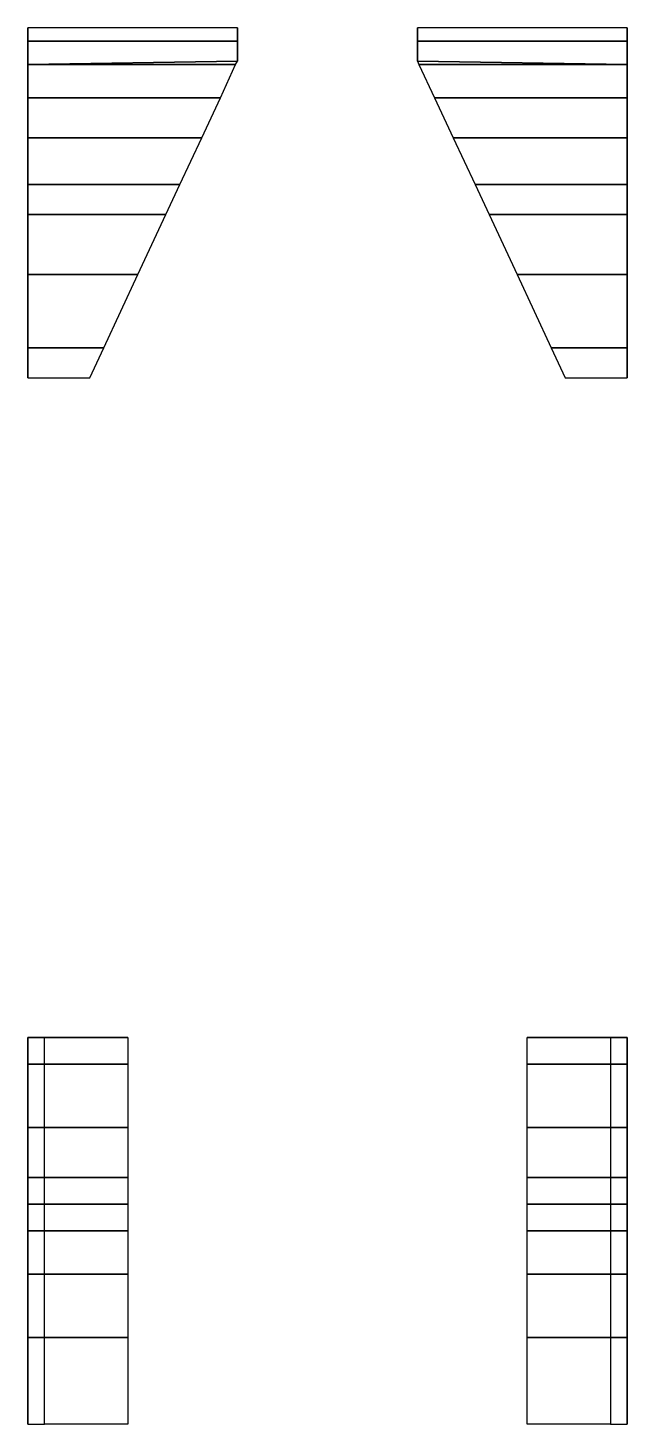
# Model space of a CAD drawing. Extents: x -0.9 to 0.9, y -2.22 to 1.97.
import ezdxf

# ---------------------------------------------------------------- set-up
doc = ezdxf.new("R2010")
doc.units = 0
doc.layers.add('FENDERS', color=6, linetype='CONTINUOUS')

msp = doc.modelspace()

# ---------------------------------------------------------------- linework, layer by layer
at = {"layer": 'FENDERS'}
for points in [[(-0.9, 1.97, 0.64), (-0.9, 1.93, 0.71), (-0.27, 1.93, 0.71), (-0.27, 1.97, 0.64)], [(-0.9, 1.95, 0.64), (-0.9, 1.91, 0.71), (-0.9, 1.93, 0.71), (-0.9, 1.97, 0.64)], [(-0.27, 1.91, 0.71), (-0.27, 1.95, 0.64), (-0.27, 1.97, 0.64), (-0.27, 1.93, 0.71)], [(0.9, 1.93, 0.71), (0.9, 1.97, 0.64), (0.27, 1.97, 0.64), (0.27, 1.93, 0.71)], [(0.27, 1.95, 0.64), (0.27, 1.91, 0.71), (0.27, 1.93, 0.71), (0.27, 1.97, 0.64)], [(0.9, 1.91, 0.71), (0.9, 1.95, 0.64), (0.9, 1.97, 0.64), (0.9, 1.93, 0.71)], [(-0.9, 1.93, 0.71), (-0.9, 1.86, 0.8), (-0.27, 1.87, 0.7871), (-0.27, 1.93, 0.71)], [(-0.9, 1.91, 0.71), (-0.9, 1.84, 0.8), (-0.9, 1.86, 0.8), (-0.9, 1.93, 0.71)], [(-0.27, 1.87, 0.7614), (-0.27, 1.91, 0.71), (-0.27, 1.93, 0.71), (-0.27, 1.87, 0.7871)], [(0.9, 1.86, 0.8), (0.9, 1.93, 0.71), (0.27, 1.93, 0.71), (0.27, 1.87, 0.7871)], [(0.27, 1.91, 0.71), (0.27, 1.87, 0.7614), (0.27, 1.87, 0.7871), (0.27, 1.93, 0.71)], [(0.9, 1.84, 0.8), (0.9, 1.91, 0.71), (0.9, 1.93, 0.71), (0.9, 1.86, 0.8)], [(-0.9, 1.86, 0.8), (-0.9, 1.86, 0.8), (-0.2761, 1.86, 0.8), (-0.27, 1.87, 0.7871)], [(-0.9, 1.86, 0.8), (-0.9, 1.76, 0.87), (-0.3215, 1.76, 0.87), (-0.2761, 1.86, 0.8)], [(-0.9, 1.84, 0.8), (-0.9, 1.76, 0.85), (-0.9, 1.76, 0.87), (-0.9, 1.86, 0.8)], [(0.9, 1.86, 0.8), (0.9, 1.86, 0.8), (0.27, 1.87, 0.7871), (0.2747, 1.86, 0.8)], [(0.9, 1.76, 0.87), (0.9, 1.86, 0.8), (0.2747, 1.86, 0.8), (0.3215, 1.76, 0.87)], [(0.9, 1.76, 0.85), (0.9, 1.84, 0.8), (0.9, 1.86, 0.8), (0.9, 1.76, 0.87)], [(-0.9, 1.76, 0.85), (-0.9, 1.64, 0.88), (-0.9, 1.64, 0.9), (-0.9, 1.76, 0.87)], [(-0.9, 1.76, 0.87), (-0.9, 1.64, 0.9), (-0.3776, 1.64, 0.9), (-0.3215, 1.76, 0.87)], [(0.9, 1.64, 0.9), (0.9, 1.76, 0.87), (0.3215, 1.76, 0.87), (0.3776, 1.64, 0.9)], [(0.9, 1.64, 0.88), (0.9, 1.76, 0.85), (0.9, 1.76, 0.87), (0.9, 1.64, 0.9)], [(-0.9, 1.64, 0.88), (-0.9, 1.5, 0.88), (-0.9, 1.5, 0.9), (-0.9, 1.64, 0.9)], [(-0.9, 1.64, 0.9), (-0.9, 1.5, 0.9), (-0.4431, 1.5, 0.9), (-0.3776, 1.64, 0.9)], [(0.9, 1.5, 0.9), (0.9, 1.64, 0.9), (0.3776, 1.64, 0.9), (0.4431, 1.5, 0.9)], [(0.9, 1.5, 0.88), (0.9, 1.64, 0.88), (0.9, 1.64, 0.9), (0.9, 1.5, 0.9)], [(-0.9, 1.5, 0.88), (-0.9, 1.41, 0.86), (-0.9, 1.41, 0.88), (-0.9, 1.5, 0.9)], [(-0.9, 1.5, 0.9), (-0.9, 1.41, 0.88), (-0.4852, 1.41, 0.88), (-0.4431, 1.5, 0.9)], [(0.9, 1.41, 0.88), (0.9, 1.5, 0.9), (0.4431, 1.5, 0.9), (0.4852, 1.41, 0.88)], [(0.9, 1.41, 0.86), (0.9, 1.5, 0.88), (0.9, 1.5, 0.9), (0.9, 1.41, 0.88)], [(-0.9, 1.41, 0.86), (-0.9, 1.24, 0.77), (-0.9, 1.23, 0.79), (-0.9, 1.41, 0.88)], [(-0.9, 1.41, 0.88), (-0.9, 1.23, 0.79), (-0.5694, 1.23, 0.79), (-0.4852, 1.41, 0.88)], [(0.9, 1.23, 0.79), (0.9, 1.41, 0.88), (0.4852, 1.41, 0.88), (0.5694, 1.23, 0.79)], [(0.9, 1.24, 0.77), (0.9, 1.41, 0.86), (0.9, 1.41, 0.88), (0.9, 1.23, 0.79)], [(-0.9, 1.24, 0.77), (-0.9, 1.03, 0.57), (-0.9, 1.01, 0.57), (-0.9, 1.23, 0.79)], [(-0.9, 1.23, 0.79), (-0.9, 1.01, 0.57), (-0.6723, 1.01, 0.57), (-0.5694, 1.23, 0.79)], [(0.9, 1.01, 0.57), (0.9, 1.23, 0.79), (0.5694, 1.23, 0.79), (0.6723, 1.01, 0.57)], [(0.9, 1.03, 0.57), (0.9, 1.24, 0.77), (0.9, 1.23, 0.79), (0.9, 1.01, 0.57)], [(-0.9, 1.03, 0.57), (-0.9, 0.94, 0.43), (-0.9, 0.92, 0.43), (-0.9, 1.01, 0.57)], [(-0.9, 1.01, 0.57), (-0.9, 0.92, 0.43), (-0.7144, 0.92, 0.43), (-0.6723, 1.01, 0.57)], [(0.9, 0.92, 0.43), (0.9, 1.01, 0.57), (0.6723, 1.01, 0.57), (0.7144, 0.92, 0.43)], [(0.9, 0.94, 0.43), (0.9, 1.03, 0.57), (0.9, 1.01, 0.57), (0.9, 0.92, 0.43)], [(-0.9, -1.06, 0.63), (-0.9, -1.14, 0.84), (-0.85, -1.14, 0.84), (-0.85, -1.06, 0.63)], [(-0.9, -1.1, 0.6), (-0.9, -1.24, 0.79), (-0.9, -1.14, 0.84), (-0.9, -1.06, 0.63)], [(-0.9, -1.08, 0.43), (-0.9, -1.1, 0.6), (-0.9, -1.06, 0.63), (-0.9, -1.06, 0.43)], [(-0.9, -1.06, 0.43), (-0.9, -1.06, 0.63), (-0.85, -1.06, 0.63), (-0.85, -1.06, 0.43)], [(-0.85, -1.14, 0.84), (-0.85, -1.06, 0.63), (-0.6, -1.06, 0.63), (-0.6, -1.14, 0.84)], [(-0.85, -1.06, 0.63), (-0.85, -1.06, 0.43), (-0.6, -1.06, 0.43), (-0.6, -1.06, 0.63)], [(0.6, -1.14, 0.84), (0.6, -1.06, 0.63), (0.85, -1.06, 0.63), (0.85, -1.14, 0.84)], [(0.6, -1.06, 0.63), (0.6, -1.06, 0.43), (0.85, -1.06, 0.43), (0.85, -1.06, 0.63)], [(0.9, -1.14, 0.84), (0.9, -1.06, 0.63), (0.85, -1.06, 0.63), (0.85, -1.14, 0.84)], [(0.9, -1.06, 0.63), (0.9, -1.06, 0.43), (0.85, -1.06, 0.43), (0.85, -1.06, 0.63)], [(0.9, -1.24, 0.79), (0.9, -1.1, 0.6), (0.9, -1.06, 0.63), (0.9, -1.14, 0.84)], [(0.9, -1.1, 0.6), (0.9, -1.08, 0.43), (0.9, -1.06, 0.43), (0.9, -1.06, 0.63)], [(-0.9, -1.24, 0.79), (-0.9, -1.37, 0.92), (-0.9, -1.33, 1.03), (-0.9, -1.14, 0.84)], [(-0.9, -1.14, 0.84), (-0.9, -1.33, 1.03), (-0.85, -1.33, 1.03), (-0.85, -1.14, 0.84)], [(-0.85, -1.33, 1.03), (-0.85, -1.14, 0.84), (-0.6, -1.14, 0.84), (-0.6, -1.33, 1.03)], [(0.6, -1.33, 1.03), (0.6, -1.14, 0.84), (0.85, -1.14, 0.84), (0.85, -1.33, 1.03)], [(0.9, -1.33, 1.03), (0.9, -1.14, 0.84), (0.85, -1.14, 0.84), (0.85, -1.33, 1.03)], [(0.9, -1.37, 0.92), (0.9, -1.24, 0.79), (0.9, -1.14, 0.84), (0.9, -1.33, 1.03)], [(-0.9, -1.37, 0.92), (-0.9, -1.48, 0.97), (-0.9, -1.48, 1.09), (-0.9, -1.33, 1.03)], [(-0.9, -1.33, 1.03), (-0.9, -1.48, 1.09), (-0.85, -1.48, 1.09), (-0.85, -1.33, 1.03)], [(-0.85, -1.48, 1.09), (-0.85, -1.33, 1.03), (-0.6, -1.33, 1.03), (-0.6, -1.48, 1.09)], [(0.6, -1.48, 1.09), (0.6, -1.33, 1.03), (0.85, -1.33, 1.03), (0.85, -1.48, 1.09)], [(0.9, -1.48, 1.09), (0.9, -1.33, 1.03), (0.85, -1.33, 1.03), (0.85, -1.48, 1.09)], [(0.9, -1.48, 0.97), (0.9, -1.37, 0.92), (0.9, -1.33, 1.03), (0.9, -1.48, 1.09)], [(-0.9, -1.48, 1.09), (-0.9, -1.56, 1.1), (-0.85, -1.56, 1.1), (-0.85, -1.48, 1.09)], [(-0.9, -1.48, 0.97), (-0.9, -1.56, 0.98), (-0.9, -1.56, 1.1), (-0.9, -1.48, 1.09)], [(-0.85, -1.56, 1.1), (-0.85, -1.48, 1.09), (-0.6, -1.48, 1.09), (-0.6, -1.56, 1.1)], [(0.6, -1.56, 1.1), (0.6, -1.48, 1.09), (0.85, -1.48, 1.09), (0.85, -1.56, 1.1)], [(0.9, -1.56, 1.1), (0.9, -1.48, 1.09), (0.85, -1.48, 1.09), (0.85, -1.56, 1.1)], [(0.9, -1.56, 0.98), (0.9, -1.48, 0.97), (0.9, -1.48, 1.09), (0.9, -1.56, 1.1)], [(-0.9, -1.56, 1.1), (-0.9, -1.64, 1.1), (-0.85, -1.64, 1.1), (-0.85, -1.56, 1.1)], [(-0.9, -1.56, 0.98), (-0.9, -1.64, 0.98), (-0.9, -1.64, 1.1), (-0.9, -1.56, 1.1)], [(-0.85, -1.64, 1.1), (-0.85, -1.56, 1.1), (-0.6, -1.56, 1.1), (-0.6, -1.64, 1.1)], [(0.6, -1.64, 1.1), (0.6, -1.56, 1.1), (0.85, -1.56, 1.1), (0.85, -1.64, 1.1)], [(0.9, -1.64, 1.1), (0.9, -1.56, 1.1), (0.85, -1.56, 1.1), (0.85, -1.64, 1.1)], [(0.9, -1.64, 0.98), (0.9, -1.56, 0.98), (0.9, -1.56, 1.1), (0.9, -1.64, 1.1)], [(-0.9, -1.64, 0.98), (-0.9, -1.77, 0.93), (-0.9, -1.77, 1.07), (-0.9, -1.64, 1.1)], [(-0.9, -1.64, 1.1), (-0.9, -1.77, 1.07), (-0.85, -1.77, 1.07), (-0.85, -1.64, 1.1)], [(-0.85, -1.77, 1.07), (-0.85, -1.64, 1.1), (-0.6, -1.64, 1.1), (-0.6, -1.77, 1.07)], [(0.6, -1.77, 1.07), (0.6, -1.64, 1.1), (0.85, -1.64, 1.1), (0.85, -1.77, 1.07)], [(0.9, -1.77, 1.07), (0.9, -1.64, 1.1), (0.85, -1.64, 1.1), (0.85, -1.77, 1.07)], [(0.9, -1.77, 0.93), (0.9, -1.64, 0.98), (0.9, -1.64, 1.1), (0.9, -1.77, 1.07)], [(-0.9, -1.77, 0.93), (-0.9, -1.96, 0.81), (-0.9, -1.96, 0.97), (-0.9, -1.77, 1.07)], [(-0.9, -1.77, 1.07), (-0.9, -1.96, 0.97), (-0.85, -1.96, 0.97), (-0.85, -1.77, 1.07)], [(-0.85, -1.96, 0.97), (-0.85, -1.77, 1.07), (-0.6, -1.77, 1.07), (-0.6, -1.96, 0.97)], [(0.6, -1.96, 0.97), (0.6, -1.77, 1.07), (0.85, -1.77, 1.07), (0.85, -1.96, 0.97)], [(0.9, -1.96, 0.97), (0.9, -1.77, 1.07), (0.85, -1.77, 1.07), (0.85, -1.96, 0.97)], [(0.9, -1.96, 0.81), (0.9, -1.77, 0.93), (0.9, -1.77, 1.07), (0.9, -1.96, 0.97)], [(-0.9, -1.96, 0.81), (-0.9, -2.04, 0.64), (-0.9, -2.22, 0.64), (-0.9, -1.96, 0.97)], [(-0.9, -1.96, 0.97), (-0.9, -2.22, 0.64), (-0.85, -2.22, 0.64), (-0.85, -1.96, 0.97)], [(-0.85, -2.22, 0.64), (-0.85, -1.96, 0.97), (-0.6, -1.96, 0.97), (-0.6, -2.22, 0.64)], [(0.6, -2.22, 0.64), (0.6, -1.96, 0.97), (0.85, -1.96, 0.97), (0.85, -2.22, 0.64)], [(0.9, -2.22, 0.64), (0.9, -1.96, 0.97), (0.85, -1.96, 0.97), (0.85, -2.22, 0.64)], [(0.9, -2.04, 0.64), (0.9, -1.96, 0.81), (0.9, -1.96, 0.97), (0.9, -2.22, 0.64)]]:
    msp.add_3dface(points, dxfattribs=at)

doc.saveas('drawing.dxf')
